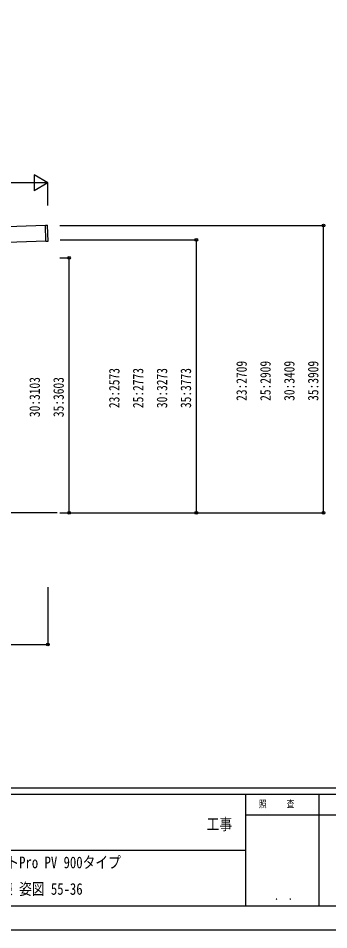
# Model space of a CAD drawing. Units: millimetres, scale not verified. Extents: x -12615 to 12615, y -8910 to 8910.
# Drawn here: x 1741 to 4668, y -8910 to -321 of the extents above; entities that cross this region are included whole.
import ezdxf
from ezdxf.enums import TextEntityAlignment as Align

# ---------------------------------------------------------------- set-up
doc = ezdxf.new("R2010")
doc.units = ezdxf.units.MM
doc.header["$LTSCALE"] = 40
for name, color, linetype in [('0-2_USER1', 3, 'Continuous'), ('0-4_YKK_13', 4, 'Continuous'), ('0-5_YKK_A1', 4, 'Continuous'), ('0-6_YKK_D', 6, 'Continuous'), ('0-7_YKK_ZWAK', 7, 'Continuous')]:
    doc.layers.add(name, color=color, linetype=linetype)
doc.styles.add('ＭＳ ゴシック', font='')
doc.styles.get('ＭＳ ゴシック').set_extended_font_data('MS Gothic')

msp = doc.modelspace()

# ---------------------------------------------------------------- linework, layer by layer
at = {"layer": '0-4_YKK_13'}
for p, q in [((1997.71, -2272.21), (2016.7, -2271.58)), ((2002.71, -2422.13), (1997.71, -2272.21)), ((2022.66, -2420.46), (2017.73, -2272.55)), ((2002.71, -2422.13), (2021.69, -2421.5))]:
    msp.add_line(p, q, dxfattribs=at)
for centre, start, end in [((2016.73, -2272.58), 1.90915, 91.90915), ((2021.66, -2420.5), 271.90915, 1.90915)]:
    msp.add_arc(centre, 1, start, end, dxfattribs=at)
at = {"layer": '0-5_YKK_A1'}
for p, q in [((1997.78, -2274.21), (-3394.29, -2453.91)), ((-3389.46, -2598.83), (2002.61, -2419.1)), ((2107.78, -4982.18), (919.4, -4982.18))]:
    msp.add_line(p, q, dxfattribs=at)
at = {"layer": '0-6_YKK_D'}
for p, q in [((2020.08, -1873.07), (1890.18, -1798.07)), ((1890.18, -1798.07), (1890.18, -1948.07)), ((1870.08, -1873.07), (-3261.7, -1873.07)), ((2020.08, -1873.07), (1760.28, -1873.07)), ((2020.08, -1873.07), (1890.18, -1948.07)), ((2020.08, -2086.87), (2020.08, -1872.07)), ((2133.93, -2273.07), (4621.08, -2273.07)), ((4620.08, -4982.18), (4620.08, -2273.07)), ((2136.53, -2409.18), (3421.08, -2409.18)), ((3420.08, -4982.18), (3420.08, -2409.18)), ((2133.93, -2579.18), (2221.08, -2579.18)), ((2220.08, -4982.18), (2220.08, -2579.18)), ((2133.93, -4982.18), (2221.08, -4982.18)), ((2133.93, -4982.18), (4621.08, -4982.18)), ((2134.93, -4982.18), (3421.08, -4982.18)), ((2020.08, -5682.18), (2020.08, -6224.15)), ((856.9, -6223.15), (2020.08, -6223.15))]:
    msp.add_line(p, q, dxfattribs=at)
for centre in [(4620.08, -2273.07), (3420.08, -2409.18), (2220.08, -2579.18), (2220.08, -4982.18), (3420.08, -4982.18), (4620.08, -4982.18), (2020.08, -6223.15)]:
    msp.add_circle(centre, 12.75, dxfattribs=at)
at = {"layer": '0-7_YKK_ZWAK'}
for p, q in [((11685.06, -7575), (-11714.94, -7575)), ((3885.06, -7635), (-14.94, -7635)), ((4575.06, -7635), (4575.06, -8685)), ((5955.06, -7830), (3885.06, -7830)), ((-14.94, -8160), (3885.06, -8160)), ((-14.94, -8685), (3885.06, -8685)), ((3885.06, -8685), (5955.06, -8685))]:
    msp.add_line(p, q, dxfattribs=at)
msp.add_lwpolyline([(-12615, -8910), (12615, -8910), (12615, 8910), (-12615, 8910)], close=True, dxfattribs=at)
msp.add_lwpolyline([(5955.06, -7635), (3885.06, -7635), (3885.06, -8685)], dxfattribs=at)

# ---------------------------------------------------------------- texts
at = {"layer": '0-2_USER1', "style": 'ＭＳ ゴシック', "width": 0.8}
for s, p in [('カーポート ジーポートPro PV 900タイプ\u3000', (489.47, -8363.23)), ('1台用 単体 柱4本仕様 姿図 55-36', (489.47, -8613.23))]:
    msp.add_text(s, height=110, dxfattribs=at).set_placement(p, align=Align.BOTTOM_LEFT)
at = {"layer": '0-6_YKK_D', "style": 'ＭＳ ゴシック', "width": 0.8}
for s, p in [('23:2709', (3925.08, -3926.43)), ('25:2909', (4150.08, -3926.43)), ('30:3409', (4375.08, -3926.43)), ('35:3909', (4600.08, -3926.43)), ('23:2573', (2725.08, -3994.48)), ('25:2773', (2950.08, -3994.48)), ('30:3273', (3175.08, -3994.48)), ('35:3773', (3400.08, -3994.48)), ('30:3103', (1975.08, -4079.48)), ('35:3603', (2200.08, -4079.48))]:
    msp.add_text(s, height=98.97, rotation=90, dxfattribs=at).set_placement(p, align=Align.BOTTOM_LEFT)
at = {"layer": '0-7_YKK_ZWAK', "style": 'ＭＳ ゴシック', "width": 0.8}
for s, height, p in [('照     査', 65.98, (4009.26, -7777.5)), ('工事', 110, (3517, -8002.4)), ('． ．', 77.75, (4155, -8653.06))]:
    msp.add_text(s, height=height, dxfattribs=at).set_placement(p, align=Align.BOTTOM_LEFT)

doc.saveas('drawing.dxf')
